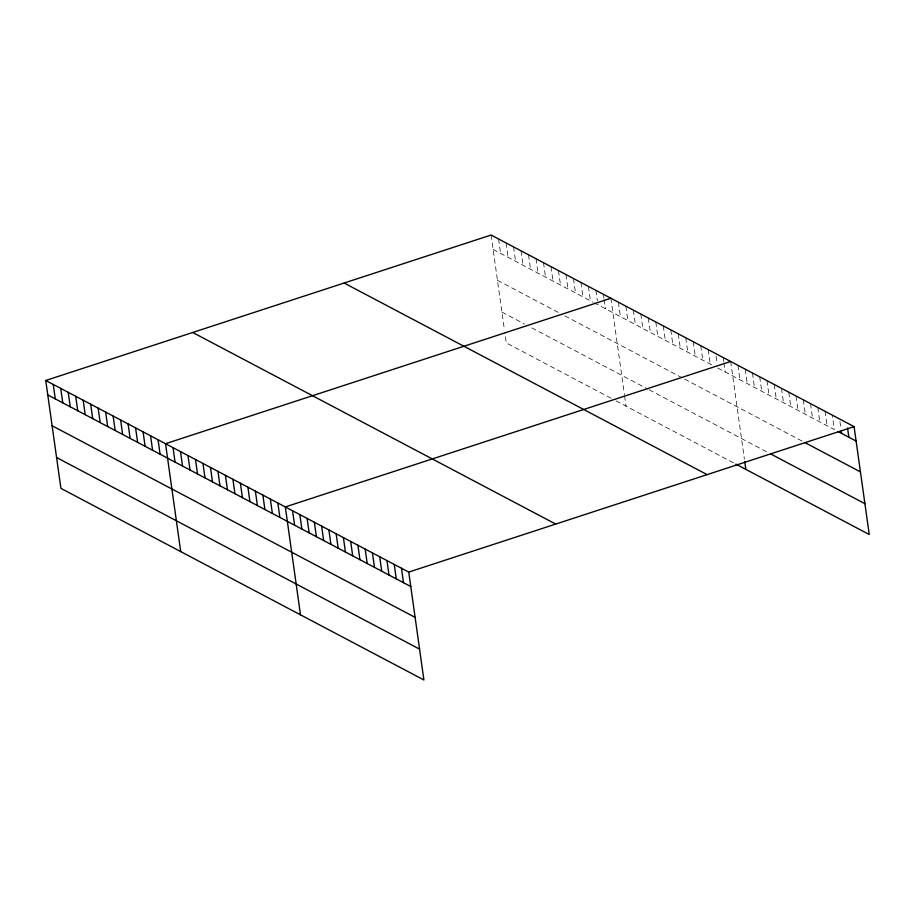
<?xml version="1.0" encoding="UTF-8"?>
<svg xmlns="http://www.w3.org/2000/svg" width="915" height="915" viewBox="0 0 915 915"><rect width="100%" height="100%" fill="white"/><g stroke="black" fill="none" stroke-linecap="round" stroke-linejoin="round"><path stroke-width="0.69" stroke-dasharray="4.58 3.43" d="M493.128 249.475L592.943 302.156M594.19 302.819L712.739 365.382M717.726 368.024L834.331 429.57L832.307 415.135M497.463 280.31L559.843 313.239M564.841 315.869L682.133 377.781M684.626 379.107L802.375 441.247M501.923 312.084L524.387 323.933M531.867 327.89L647.912 389.138M649.158 389.801L768.12 452.593M611.071 398.242L506.258 342.919L504.817 332.637M616.058 400.884L734.608 463.447M839.936 421.586L841.045 429.467M825.044 411.304L827.08 425.738M817.793 407.472L819.817 421.906M810.53 403.641L812.554 418.075M803.267 399.809L805.303 414.243M796.004 395.978L798.04 410.412M788.753 392.146L790.777 406.58M781.49 388.315L783.514 402.749M774.227 384.472L776.263 398.917M766.964 380.64L769 395.086M759.713 376.808L761.738 391.254M752.45 372.977L754.475 387.422M745.187 369.145L747.223 383.591M737.925 365.314L739.961 379.759M730.673 361.482L744.387 459.101M723.182 357.536L723.731 361.471M723.925 362.786L725.218 371.97M716.068 356.209L717.177 364.079M708.21 349.633L710.234 364.067M700.718 345.676L702.754 360.121M693.238 341.73L695.263 356.164M685.747 337.772L687.783 352.218M678.267 333.826L680.291 348.26M670.775 329.869L672.8 344.315M663.284 325.923L665.319 340.357M655.803 321.966L657.828 336.411M648.312 318.02L650.348 332.454M640.832 314.062L642.856 328.508M633.34 310.116L635.376 324.55M625.86 306.159L627.884 320.605M618.368 302.213L620.393 316.647M610.877 298.256L624.419 394.582M624.602 395.863L626.043 406.146M603.397 294.31L603.946 298.244M604.129 299.56L605.421 308.744M595.905 290.352L597.381 300.852M588.425 286.406L590.45 300.841M580.934 282.449L582.969 296.895M573.453 278.503L575.478 292.937M565.962 274.546L567.986 288.991M558.47 270.6L560.506 285.034M550.99 266.642L553.015 281.088M543.499 262.697L545.534 277.131M536.018 258.739L538.043 273.185M528.527 254.793L530.563 269.227M521.035 250.836L523.071 265.281M513.555 246.89L515.58 261.324M506.064 242.933L508.1 257.378M498.584 238.987L500.608 253.421M491.092 235.029L504.451 330.075"/><path stroke-width="1.37" d="M45.75 380.48L408.742 572.081L423.908 679.971L60.916 488.37L45.75 380.48L491.092 235.029L854.084 426.63L869.25 534.52L735.854 464.111M610.877 298.256L165.535 443.706L180.701 551.596M730.673 361.482L285.32 506.933L300.486 614.823M408.742 572.081L854.084 426.63M837.968 431.491L856.12 441.064M804.788 442.528L860.455 471.911M770.533 453.863L864.915 503.685M344.132 283.032L707.123 474.633M192.71 332.477L555.702 524.078M47.774 394.925L410.778 586.515M52.109 425.761L415.101 617.362M56.581 457.534L419.573 649.135M847.564 428.048L848.857 437.233M841.228 430.782L841.594 433.401M744.753 461.663L745.828 469.372M401.479 568.249L403.515 582.683M394.228 564.418L396.252 578.852M386.965 560.586L388.989 575.02M379.702 556.755L381.738 571.189M372.439 552.923L374.475 567.357M365.188 549.091L367.212 563.526M357.925 545.26L359.95 559.694M350.662 541.428L352.698 555.863M343.4 537.597L345.435 552.031M336.148 533.754L338.173 548.199M328.885 529.922L330.91 544.368M321.623 526.091L323.658 540.536M314.36 522.259L316.396 536.705M307.108 518.428L309.133 532.873M299.846 514.596L301.87 529.042M292.583 510.764L294.619 525.21M277.84 502.987L279.864 517.421M270.348 499.03L272.384 513.475M262.868 495.084L264.892 509.518M255.377 491.126L257.412 505.572M247.896 487.18L249.921 501.614M240.405 483.223L242.429 497.669M232.913 479.277L234.949 493.711M225.433 475.32L227.458 489.765M217.942 471.374L219.977 485.808M210.461 467.416L212.486 481.862M202.97 463.47L205.006 477.904M195.49 459.513L197.514 473.959M187.998 455.567L190.023 470.001M180.507 451.61L182.542 466.055M173.026 447.664L175.051 462.098M158.055 439.76L160.079 454.195M150.563 435.803L152.599 450.249M143.083 431.857L145.108 446.291M135.592 427.9L137.616 442.345M128.1 423.954L130.136 438.388M120.62 419.996L122.644 434.442M113.128 416.05L115.164 430.485M105.648 412.093L107.673 426.539M98.157 408.147L100.181 422.581M90.665 404.19L92.701 418.635M83.185 400.244L85.209 414.678M75.693 396.287L77.729 410.732M68.213 392.341L70.238 406.775M60.722 388.383L62.758 402.829M53.242 384.437L55.266 398.871"/></g></svg>
